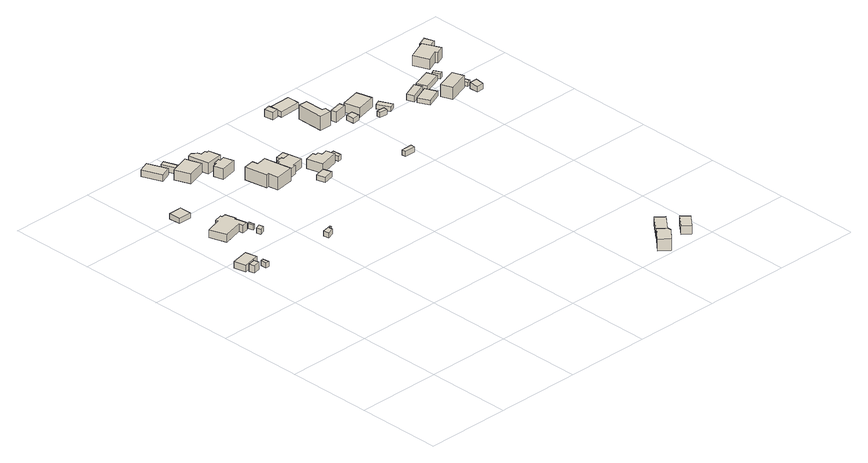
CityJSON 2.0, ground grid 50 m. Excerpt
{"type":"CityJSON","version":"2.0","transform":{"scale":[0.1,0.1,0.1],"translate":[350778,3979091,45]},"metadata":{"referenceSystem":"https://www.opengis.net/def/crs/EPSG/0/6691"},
"CityObjects":{
"building1":{"type":"Building","attributes":{"measuredHeight":4.4},"geometry":[{"type":"Solid","lod":"1","boundaries":[[[[0,1,2,3]],[[2,4,5,3]],[[1,6,4,2]],[[0,7,6,1]],[[3,5,7,0]],[[4,6,7,5]]]]}]},
"building2":{"type":"Building","attributes":{"measuredHeight":4.8},"geometry":[{"type":"Solid","lod":"1","boundaries":[[[[8,9,10,11,12]],[[11,13,14,12]],[[10,15,13,11]],[[9,16,15,10]],[[8,17,16,9]],[[12,14,17,8]],[[13,15,16,17,14]]]]}]},
"building3":{"type":"Building","attributes":{"measuredHeight":3},"geometry":[{"type":"Solid","lod":"1","boundaries":[[[[18,19,20,21]],[[20,22,23,21]],[[19,24,22,20]],[[18,25,24,19]],[[21,23,25,18]],[[22,24,25,23]]]]}]},
"building4":{"type":"Building","attributes":{"measuredHeight":5.9},"geometry":[{"type":"Solid","lod":"1","boundaries":[[[[26,27,28,29,30,31,32,33,34,35,36,37]],[[36,38,39,37]],[[35,40,38,36]],[[34,41,40,35]],[[33,42,41,34]],[[32,43,42,33]],[[31,44,43,32]],[[30,45,44,31]],[[29,46,45,30]],[[28,47,46,29]],[[27,48,47,28]],[[26,49,48,27]],[[37,39,49,26]],[[38,40,41,42,43,44,45,46,47,48,49,39]]]]}]},
"building5":{"type":"Building","attributes":{"measuredHeight":3},"geometry":[{"type":"Solid","lod":"1","boundaries":[[[[50,51,52,53]],[[52,54,55,53]],[[51,56,54,52]],[[50,57,56,51]],[[53,55,57,50]],[[54,56,57,55]]]]}]},
"building6":{"type":"Building","attributes":{"measuredHeight":3},"geometry":[{"type":"Solid","lod":"1","boundaries":[[[[58,59,60,61]],[[60,62,63,61]],[[59,64,62,60]],[[58,65,64,59]],[[61,63,65,58]],[[62,64,65,63]]]]}]},
"building7":{"type":"Building","attributes":{"measuredHeight":3},"geometry":[{"type":"Solid","lod":"1","boundaries":[[[[66,67,68,69]],[[68,70,71,69]],[[67,72,70,68]],[[66,73,72,67]],[[69,71,73,66]],[[70,72,73,71]]]]}]},
"building8":{"type":"Building","attributes":{"measuredHeight":3},"geometry":[{"type":"Solid","lod":"1","boundaries":[[[[74,75,76,77,78,79]],[[78,80,81,79]],[[77,82,80,78]],[[76,83,82,77]],[[75,84,83,76]],[[74,85,84,75]],[[79,81,85,74]],[[80,82,83,84,85,81]]]]}]},
"building9":{"type":"Building","attributes":{"measuredHeight":4.8},"geometry":[{"type":"Solid","lod":"1","boundaries":[[[[86,87,88,89]],[[88,90,91,89]],[[87,92,90,88]],[[86,93,92,87]],[[89,91,93,86]],[[90,92,93,91]]]]}]},
"building10":{"type":"Building","attributes":{"measuredHeight":8},"geometry":[{"type":"Solid","lod":"1","boundaries":[[[[94,95,96,97]],[[96,98,99,97]],[[95,100,98,96]],[[94,101,100,95]],[[97,99,101,94]],[[98,100,101,99]]]]}]},
"building11":{"type":"Building","attributes":{"measuredHeight":3.5},"geometry":[{"type":"Solid","lod":"1","boundaries":[[[[102,103,104,105]],[[104,106,107,105]],[[103,108,106,104]],[[102,109,108,103]],[[105,107,109,102]],[[106,108,109,107]]]]}]},
"building12":{"type":"Building","attributes":{"measuredHeight":7.6},"geometry":[{"type":"Solid","lod":"1","boundaries":[[[[110,111,112,113,114,115,116,117]],[[116,118,119,117]],[[115,120,118,116]],[[114,121,120,115]],[[113,122,121,114]],[[112,123,122,113]],[[111,124,123,112]],[[110,125,124,111]],[[117,119,125,110]],[[118,120,121,122,123,124,125,119]]]]}]},
"building13":{"type":"Building","attributes":{"measuredHeight":7.1},"geometry":[{"type":"Solid","lod":"1","boundaries":[[[[126,127,128,129,130,131,132,133,134]],[[133,135,136,134]],[[132,137,135,133]],[[131,138,137,132]],[[130,139,138,131]],[[129,140,139,130]],[[128,141,140,129]],[[127,142,141,128]],[[126,143,142,127]],[[134,136,143,126]],[[135,137,138,139,140,141,142,143,136]]]]}]},
"building14":{"type":"Building","attributes":{"measuredHeight":9.1},"geometry":[{"type":"Solid","lod":"1","boundaries":[[[[144,145,146,147,148,149,150,151]],[[150,152,153,151]],[[149,154,152,150]],[[148,155,154,149]],[[147,156,155,148]],[[146,157,156,147]],[[145,158,157,146]],[[144,159,158,145]],[[151,153,159,144]],[[152,154,155,156,157,158,159,153]]]]}]},
"building15":{"type":"Building","attributes":{"measuredHeight":6.9},"geometry":[{"type":"Solid","lod":"1","boundaries":[[[[160,161,162,163,164,165,166,167,168,169]],[[168,170,171,169]],[[167,172,170,168]],[[166,173,172,167]],[[165,174,173,166]],[[164,175,174,165]],[[163,176,175,164]],[[162,177,176,163]],[[161,178,177,162]],[[160,179,178,161]],[[169,171,179,160]],[[170,172,173,174,175,176,177,178,179,171]]]]}]},
"building16":{"type":"Building","attributes":{"measuredHeight":3},"geometry":[{"type":"Solid","lod":"1","boundaries":[[[[180,181,182,183]],[[182,184,185,183]],[[181,186,184,182]],[[180,187,186,181]],[[183,185,187,180]],[[184,186,187,185]]]]}]},
"building17":{"type":"Building","attributes":{"measuredHeight":3.5},"geometry":[{"type":"Solid","lod":"1","boundaries":[[[[188,189,190,191]],[[190,192,193,191]],[[189,194,192,190]],[[188,195,194,189]],[[191,193,195,188]],[[192,194,195,193]]]]}]},
"building18":{"type":"Building","attributes":{"measuredHeight":7.6},"geometry":[{"type":"Solid","lod":"1","boundaries":[[[[196,197,198,199,200,201,202,203]],[[202,204,205,203]],[[201,206,204,202]],[[200,207,206,201]],[[199,208,207,200]],[[198,209,208,199]],[[197,210,209,198]],[[196,211,210,197]],[[203,205,211,196]],[[204,206,207,208,209,210,211,205]]]]}]},
"building19":{"type":"Building","attributes":{"measuredHeight":3},"geometry":[{"type":"Solid","lod":"1","boundaries":[[[[212,213,214,215]],[[214,216,217,215]],[[213,218,216,214]],[[212,219,218,213]],[[215,217,219,212]],[[216,218,219,217]]]]}]},
"building20":{"type":"Building","attributes":{"measuredHeight":7.8},"geometry":[{"type":"Solid","lod":"1","boundaries":[[[[220,221,222,223,224]],[[223,225,226,224]],[[222,227,225,223]],[[221,228,227,222]],[[220,229,228,221]],[[224,226,229,220]],[[225,227,228,229,226]]]]}]},
"building21":{"type":"Building","attributes":{"measuredHeight":5.5},"geometry":[{"type":"Solid","lod":"1","boundaries":[[[[230,231,232,233,234]],[[233,235,236,234]],[[232,237,235,233]],[[231,238,237,232]],[[230,239,238,231]],[[234,236,239,230]],[[235,237,238,239,236]]]]}]},
"building22":{"type":"Building","attributes":{"measuredHeight":4.3},"geometry":[{"type":"Solid","lod":"1","boundaries":[[[[240,241,242,243]],[[242,244,245,243]],[[241,246,244,242]],[[240,247,246,241]],[[243,245,247,240]],[[244,246,247,245]]]]}]},
"building23":{"type":"Building","attributes":{"measuredHeight":3},"geometry":[{"type":"Solid","lod":"1","boundaries":[[[[248,249,250,251]],[[250,252,253,251]],[[249,254,252,250]],[[248,255,254,249]],[[251,253,255,248]],[[252,254,255,253]]]]}]},
"building24":{"type":"Building","attributes":{"measuredHeight":4.9},"geometry":[{"type":"Solid","lod":"1","boundaries":[[[[256,257,258,259,260]],[[259,261,262,260]],[[258,263,261,259]],[[257,264,263,258]],[[256,265,264,257]],[[260,262,265,256]],[[261,263,264,265,262]]]]}]},
"building25":{"type":"Building","attributes":{"measuredHeight":9.7},"geometry":[{"type":"Solid","lod":"1","boundaries":[[[[266,267,268,269,270,271]],[[270,272,273,271]],[[269,274,272,270]],[[268,275,274,269]],[[267,276,275,268]],[[266,277,276,267]],[[271,273,277,266]],[[272,274,275,276,277,273]]]]}]},
"building26":{"type":"Building","attributes":{"measuredHeight":3.3},"geometry":[{"type":"Solid","lod":"1","boundaries":[[[[278,279,280,281]],[[280,282,283,281]],[[279,284,282,280]],[[278,285,284,279]],[[281,283,285,278]],[[282,284,285,283]]]]}]},
"building27":{"type":"Building","attributes":{"measuredHeight":6.1},"geometry":[{"type":"Solid","lod":"1","boundaries":[[[[286,287,288,289]],[[288,290,291,289]],[[287,292,290,288]],[[286,293,292,287]],[[289,291,293,286]],[[290,292,293,291]]]]}]},
"building28":{"type":"Building","attributes":{"measuredHeight":3},"geometry":[{"type":"Solid","lod":"1","boundaries":[[[[294,295,296,297]],[[296,298,299,297]],[[295,300,298,296]],[[294,301,300,295]],[[297,299,301,294]],[[298,300,301,299]]]]}]},
"building29":{"type":"Building","attributes":{"measuredHeight":7.7},"geometry":[{"type":"Solid","lod":"1","boundaries":[[[[302,303,304,305]],[[304,306,307,305]],[[303,308,306,304]],[[302,309,308,303]],[[305,307,309,302]],[[306,308,309,307]]]]}]},
"building30":{"type":"Building","attributes":{"measuredHeight":3},"geometry":[{"type":"Solid","lod":"1","boundaries":[[[[310,311,312,313]],[[312,314,315,313]],[[311,316,314,312]],[[310,317,316,311]],[[313,315,317,310]],[[314,316,317,315]]]]}]},
"building31":{"type":"Building","attributes":{"measuredHeight":2.6},"geometry":[{"type":"Solid","lod":"1","boundaries":[[[[318,319,320,321]],[[320,322,323,321]],[[319,324,322,320]],[[318,325,324,319]],[[321,323,325,318]],[[322,324,325,323]]]]}]},
"building32":{"type":"Building","attributes":{"measuredHeight":3.9},"geometry":[{"type":"Solid","lod":"1","boundaries":[[[[326,327,328,329]],[[328,330,331,329]],[[327,332,330,328]],[[326,333,332,327]],[[329,331,333,326]],[[330,332,333,331]]]]}]},
"building33":{"type":"Building","attributes":{"measuredHeight":2.7},"geometry":[{"type":"Solid","lod":"1","boundaries":[[[[334,335,336,337]],[[336,338,339,337]],[[335,340,338,336]],[[334,341,340,335]],[[337,339,341,334]],[[338,340,341,339]]]]}]},
"building34":{"type":"Building","attributes":{"measuredHeight":8.1},"geometry":[{"type":"Solid","lod":"1","boundaries":[[[[342,343,344,345]],[[344,346,347,345]],[[343,348,346,344]],[[342,349,348,343]],[[345,347,349,342]],[[346,348,349,347]]]]}]},
"building35":{"type":"Building","attributes":{"measuredHeight":3.5},"geometry":[{"type":"Solid","lod":"1","boundaries":[[[[350,351,352,353]],[[352,354,355,353]],[[351,356,354,352]],[[350,357,356,351]],[[353,355,357,350]],[[354,356,357,355]]]]}]},
"building36":{"type":"Building","attributes":{"measuredHeight":3.5},"geometry":[{"type":"Solid","lod":"1","boundaries":[[[[358,359,360,361]],[[360,362,363,361]],[[359,364,362,360]],[[358,365,364,359]],[[361,363,365,358]],[[362,364,365,363]]]]}]},
"building37":{"type":"Building","attributes":{"measuredHeight":3},"geometry":[{"type":"Solid","lod":"1","boundaries":[[[[366,367,368,369]],[[368,370,371,369]],[[367,372,370,368]],[[366,373,372,367]],[[369,371,373,366]],[[370,372,373,371]]]]}]},
"building38":{"type":"Building","attributes":{"measuredHeight":2.5},"geometry":[{"type":"Solid","lod":"1","boundaries":[[[[374,375,376,377]],[[376,378,379,377]],[[375,380,378,376]],[[374,381,380,375]],[[377,379,381,374]],[[378,380,381,379]]]]}]},
"building39":{"type":"Building","attributes":{"measuredHeight":8.7},"geometry":[{"type":"Solid","lod":"1","boundaries":[[[[382,383,384,385,386,387]],[[386,388,389,387]],[[385,390,388,386]],[[384,391,390,385]],[[383,392,391,384]],[[382,393,392,383]],[[387,389,393,382]],[[388,390,391,392,393,389]]]]}]},
"building40":{"type":"Building","attributes":{"measuredHeight":3},"geometry":[{"type":"Solid","lod":"1","boundaries":[[[[394,395,396,397]],[[396,398,399,397]],[[395,400,398,396]],[[394,401,400,395]],[[397,399,401,394]],[[398,400,401,399]]]]}]}
},
"vertices":[
[76,1373,26],[82,1343,26],[39,1333,26],[32,1363,26],[39,1333,70],[32,1363,70],[82,1343,70],[76,1373,70],
[124,1398,23],[88,1390,23],[20,1375,23],[5,1445,23],[109,1468,23],[5,1445,62],[109,1468,62],[20,1375,62],[88,1390,62],[124,1398,62],
[136,1366,24],[140,1328,24],[119,1328,24],[120,1365,24],[119,1328,54],[120,1365,54],[140,1328,54],[136,1366,54],
[222,1779,23],[218,1794,23],[266,1807,23],[270,1794,23],[292,1799,23],[309,1736,23],[299,1735,23],[316,1665,23],[282,1659,23],[278,1683,23],[159,1652,23],[127,1750,23],[159,1652,68],[127,1750,68],[278,1683,68],[282,1659,68],[316,1665,68],[299,1735,68],[309,1736,68],[292,1799,68],[270,1794,68],[266,1807,68],[218,1794,68],[222,1779,68],
[191,2019,28],[191,1946,28],[112,1945,28],[110,2016,28],[112,1945,58],[110,2016,58],[191,1946,58],[191,2019,58],
[361,1622,23],[367,1595,23],[336,1585,23],[331,1612,23],[336,1585,53],[331,1612,53],[367,1595,53],[361,1622,53],
[346,1680,22],[353,1648,22],[341,1642,22],[333,1675,22],[341,1642,52],[333,1675,52],[353,1648,52],[346,1680,52],
[622,1373,13],[622,1361,13],[607,1362,13],[610,1341,13],[569,1327,13],[564,1361,13],[569,1327,43],[564,1361,43],[610,1341,43],[607,1362,43],[622,1361,43],[622,1373,43],
[407,2321,31],[341,2296,31],[297,2412,31],[362,2437,31],[297,2412,71],[362,2437,71],[341,2296,71],[407,2321,71],
[512,2310,30],[543,2219,30],[429,2182,30],[395,2272,30],[429,2182,88],[395,2272,88],[543,2219,88],[512,2310,88],
[442,2395,31],[470,2317,31],[441,2306,31],[413,2384,31],[441,2306,66],[413,2384,66],[470,2317,66],[442,2395,66],
[562,2153,30],[589,2160,30],[586,2170,30],[624,2180,30],[627,2169,30],[657,2177,30],[672,2118,30],[576,2095,30],[672,2118,93],[576,2095,93],[657,2177,93],[627,2169,93],[624,2180,93],[586,2170,93],[589,2160,93],[562,2153,93],
[591,2298,31],[597,2276,31],[628,2282,31],[631,2268,31],[645,2272,31],[658,2198,31],[559,2185,31],[535,2307,31],[562,2315,31],[535,2307,96],[562,2315,96],[559,2185,96],[658,2198,96],[645,2272,96],[631,2268,96],[628,2282,96],[597,2276,96],[591,2298,96],
[727,2038,21],[732,2005,21],[793,2016,21],[820,1855,21],[710,1836,21],[701,1895,21],[685,1892,21],[663,2027,21],[685,1892,97],[663,2027,97],[701,1895,97],[710,1836,97],[820,1855,97],[793,2016,97],[732,2005,97],[727,2038,97],
[937,1987,21],[952,1910,21],[882,1896,21],[884,1886,21],[821,1873,21],[804,1958,21],[850,1967,21],[847,1982,21],[887,1990,21],[889,1978,21],[887,1990,73],[889,1978,73],[847,1982,73],[850,1967,73],[804,1958,73],[821,1873,73],[884,1886,73],[882,1896,73],[952,1910,73],[937,1987,73],
[989,1792,15],[1003,1742,15],[940,1725,15],[926,1776,15],[940,1725,46],[926,1776,46],[1003,1742,46],[989,1792,46],
[945,2038,24],[953,2000,24],[894,1988,24],[887,2026,24],[894,1988,59],[887,2026,59],[953,2000,59],[945,2038,59],
[1031,1908,16],[1035,1890,16],[1054,1895,16],[1061,1870,16],[1097,1880,16],[1111,1828,16],[994,1797,16],[970,1892,16],[994,1797,72],[970,1892,72],[1111,1828,72],[1097,1880,72],[1061,1870,72],[1054,1895,72],[1035,1890,72],[1031,1908,72],
[1154,1883,15],[1157,1830,15],[1135,1828,15],[1129,1883,15],[1135,1828,45],[1129,1883,45],[1157,1830,45],[1154,1883,45],
[1775,92,16],[1775,71,16],[1715,5,16],[1660,51,16],[1732,133,16],[1660,51,87],[1732,133,87],[1715,5,87],[1775,71,87],[1775,92,87],
[1748,152,14],[1836,254,14],[1882,214,14],[1801,120,14],[1794,112,14],[1801,120,58],[1794,112,58],[1882,214,58],[1836,254,58],[1748,152,58],
[1210,2405,22],[1218,2351,22],[1180,2346,22],[1172,2400,22],[1180,2346,65],[1172,2400,65],[1218,2351,65],[1210,2405,65],
[1470,1639,21],[1470,1614,21],[1403,1613,21],[1403,1639,21],[1403,1613,51],[1403,1639,51],[1470,1614,51],[1470,1639,51],
[1980,131,8],[1968,118,8],[1915,58,8],[1871,95,8],[1935,171,8],[1871,95,57],[1935,171,57],[1915,58,57],[1968,118,57],[1980,131,57],
[1281,2103,20],[1282,2260,20],[1335,2260,20],[1334,2146,20],[1354,2143,20],[1353,2103,20],[1354,2143,103],[1353,2103,103],[1334,2146,103],[1335,2260,103],[1282,2260,103],[1281,2103,103],
[1353,2410,22],[1354,2335,22],[1228,2333,22],[1227,2408,22],[1228,2333,55],[1227,2408,55],[1354,2335,55],[1353,2410,55],
[1465,2152,19],[1472,2121,19],[1395,2104,19],[1388,2135,19],[1395,2104,80],[1388,2135,80],[1472,2121,80],[1465,2152,80],
[1491,2089,17],[1495,2042,17],[1453,2038,17],[1449,2085,17],[1453,2038,47],[1449,2085,47],[1495,2042,47],[1491,2089,47],
[1616,2182,13],[1638,2089,13],[1523,2062,13],[1500,2155,13],[1523,2062,69],[1500,2155,69],[1638,2089,69],[1616,2182,69],
[1644,2011,11],[1643,1988,11],[1595,1989,11],[1595,2013,11],[1595,1989,41],[1595,2013,41],[1643,1988,41],[1644,2011,41],
[1676,2082,10],[1711,2009,10],[1679,1994,10],[1644,2067,10],[1679,1994,36],[1644,2067,36],[1711,2009,36],[1676,2082,36],
[1816,2022,8],[1911,2061,8],[1928,2020,8],[1833,1981,8],[1928,2020,44],[1833,1981,44],[1911,2061,44],[1816,2022,44],
[1931,2008,8],[1960,1939,8],[1868,1900,8],[1838,1969,8],[1868,1900,35],[1838,1969,35],[1960,1939,35],[1931,2008,35],
[2090,1967,8],[2113,1900,8],[1987,1857,8],[1965,1925,8],[1987,1857,80],[1965,1925,80],[2113,1900,80],[2090,1967,80],
[1931,2068,8],[2044,2107,8],[2064,2048,8],[1952,2008,8],[2064,2048,39],[1952,2008,39],[2044,2107,39],[1931,2068,39],
[2175,1877,7],[2170,1825,7],[2129,1824,7],[2128,1877,7],[2129,1824,42],[2128,1877,42],[2170,1825,42],[2175,1877,42],
[2085,2098,8],[2106,2058,8],[2086,2048,8],[2066,2087,8],[2086,2048,38],[2066,2087,38],[2106,2058,38],[2085,2098,38],
[2138,1961,7],[2157,1904,7],[2134,1897,7],[2115,1953,7],[2134,1897,32],[2115,1953,32],[2157,1904,32],[2138,1961,32],
[2194,2293,9],[2239,2189,9],[2188,2167,9],[2180,2182,9],[2113,2150,9],[2077,2242,9],[2113,2150,70],[2077,2242,70],[2180,2182,70],[2188,2167,70],[2239,2189,70],[2194,2293,70],
[2278,2358,7],[2297,2303,7],[2239,2281,7],[2218,2333,7],[2239,2281,37],[2218,2333,37],[2297,2303,37],[2278,2358,37]
]}
